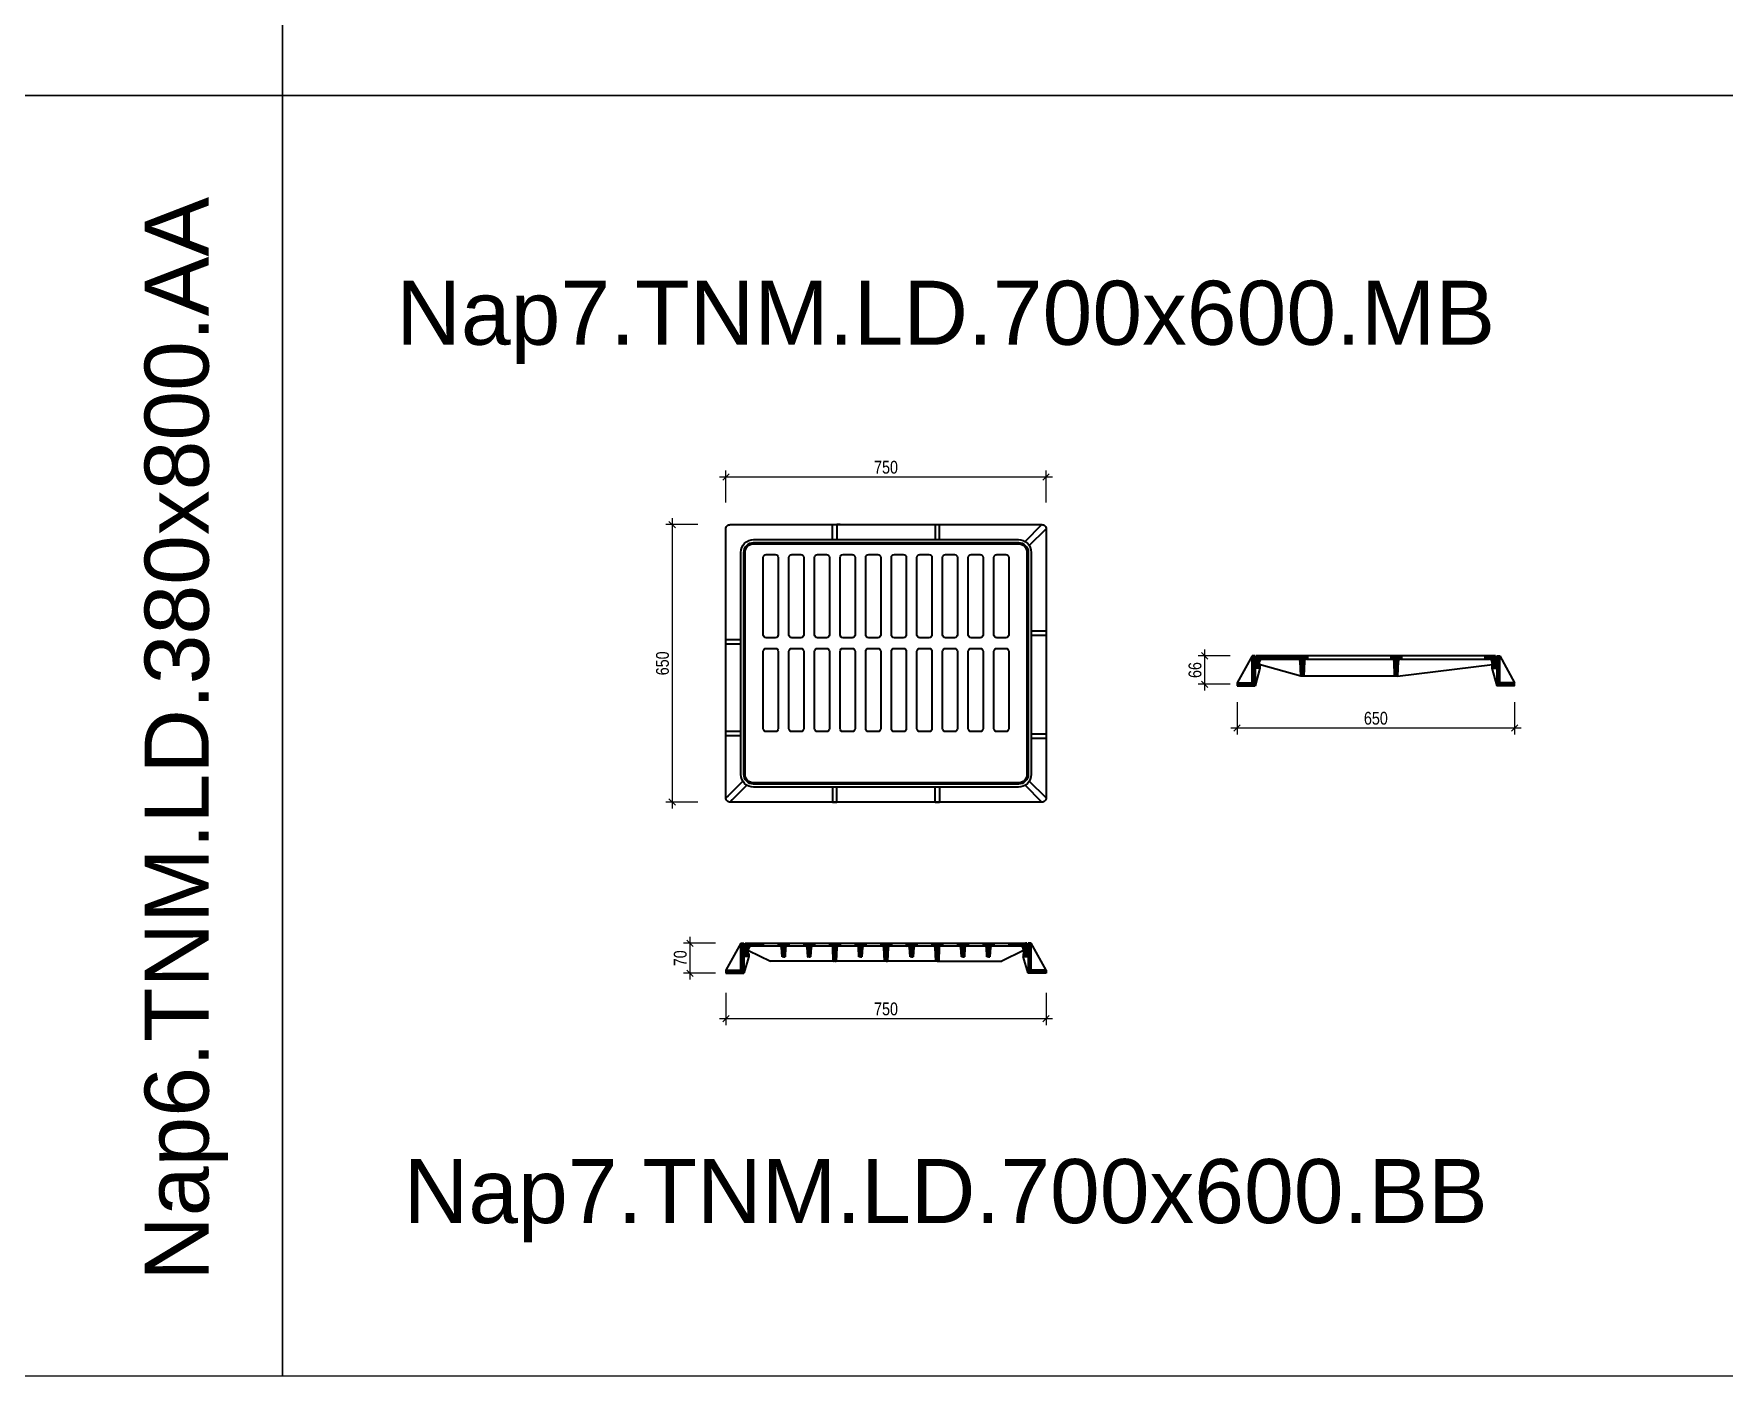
# Model space of a CAD drawing. Header units: feet. Extents: x 0 to 46220, y -100 to 29800.
# Drawn here: x 33418 to 37377, y 18293 to 21437 of the extents above; entities that cross this region are included whole.
import ezdxf
from ezdxf.enums import TextEntityAlignment as Align

# ---------------------------------------------------------------- set-up
doc = ezdxf.new("R2010")
doc.units = ezdxf.units.FT
doc.header["$MEASUREMENT"] = 0
doc.layers.get('Defpoints').update_dxf_attribs({"color": 8})
for name, color, linetype in [('VHG-140', 140, 'Continuous'), ('VHG-150', 150, 'Continuous'), ('VHG-Dim', 140, 'Continuous'), ('VHG-Nap2', 125, 'Continuous'), ('VHG-Nap3', 251, 'Continuous'), ('VHG-Text', 7, 'Continuous'), ('VHG-Thep', 1, 'Continuous')]:
    doc.layers.add(name, color=color, linetype=linetype)
doc.styles.add('VHG-Unicode.Bold', font='arial.ttf', dxfattribs={"width": 0.8})
doc.styles.add('VHG-Unicode.Regular', font='arial.ttf', dxfattribs={"width": 0.8})
doc.dimstyles.new('VHG1-15', dxfattribs={"dimscale": 150, "dimtxt": 0.2, "dimasz": 0.1, "dimexe": 0.1, "dimexo": 0.1, "dimgap": 0.05, "dimtad": 1, "dimdec": 0, "dimzin": 0, "dimdsep": 46, "dimtxsty": 'VHG-Unicode.Regular', "dimblk": 'OBLIQUE', "dimcen": 0.1, "dimdle": 0.1, "dimclrd": 140, "dimclre": 140, "dimclrt": 7, "dimaunit": 1, "dimadec": 3, "dimazin": 0, "dimtfac": 1, "dimtdec": 0, "dimtix": 1, "dimtofl": 0, "dimtmove": 0, "dimatfit": 3, "dimldrblk": 'DOTSMALL', "dimfxl": 0.4, "dimfxlon": 1, "dimtolj": 1, "dimtzin": 0, "dimarcsym": 0})
pattern_1 = [(225, (-27159.2616, 37267.806), (-2.24506403, 2.24506403), [])]

# ---------------------------------------------------------------- blocks, each defined once
blk = doc.blocks.new('_Oblique')
at = {"layer": 'VHG-Dim', "linetype": 'ByBlock', "lineweight": -2}
blk.add_line((-0.5, -0.5), (0.5, 0.5), dxfattribs=at)
blk = doc.blocks.new('*D283')
at = {"layer": 'Defpoints', "color": 0, "transparency": 16777216}
for p in [(35048.8, 20287.2), (34912.9, 19637.2), (35048.8, 19637.2)]:
    blk.add_point(p, dxfattribs=at)
at = {"layer": 'VHG-Dim', "color": 140, "lineweight": -2, "transparency": 16777216}
for p, q in [((34972.9, 20287.2), (34897.9, 20287.2)), ((34912.9, 20302.2), (34912.9, 19622.2)), ((34972.9, 19637.2), (34897.9, 19637.2))]:
    blk.add_line(p, q, dxfattribs=at)
at = {"layer": 'VHG-Dim', "color": 140, "lineweight": -2, "transparency": 16777216, "xscale": 15, "yscale": 15, "zscale": 15}
for p, rotation in [((34912.9, 20287.2), 90), ((34912.9, 19637.2), 270)]:
    blk.add_blockref('_Oblique', p, dxfattribs=dict(at, rotation=rotation))
at = {"layer": 'VHG-Dim', "color": 7, "transparency": 16777216, "insert": (34890.4, 19962.2), "char_height": 30, "attachment_point": 5, "rotation": 90, "style": 'VHG-Unicode.Regular'}
blk.add_mtext('\\A1;650', dxfattribs=at)
blk = doc.blocks.new('_DotSmall')
at = {"layer": 'VHG-Thep', "linetype": 'ByBlock', "const_width": 0.5}
blk.add_lwpolyline([(-0.0625, 0, 1), (0.0625, 0, 1)], format="xyb", close=True, dxfattribs=at)
blk = doc.blocks.new('*D284')
at = {"layer": 'Defpoints', "color": 0, "transparency": 16777216}
for p in [(35788.8, 20398.9), (35038.8, 20277.2), (35788.8, 20277.3)]:
    blk.add_point(p, dxfattribs=at)
at = {"layer": 'VHG-Dim', "color": 140, "lineweight": -2, "transparency": 16777216}
for p, q in [((35023.8, 20398.9), (35803.8, 20398.9)), ((35038.8, 20338.9), (35038.8, 20413.9)), ((35788.8, 20338.9), (35788.8, 20413.9))]:
    blk.add_line(p, q, dxfattribs=at)
at = {"layer": 'VHG-Dim', "color": 140, "lineweight": -2, "transparency": 16777216, "xscale": 15, "yscale": 15, "zscale": 15, "rotation": 180}
blk.add_blockref('_Oblique', (35038.8, 20398.9), dxfattribs=at)
at = {"layer": 'VHG-Dim', "color": 140, "lineweight": -2, "transparency": 16777216, "xscale": 15, "yscale": 15, "zscale": 15}
blk.add_blockref('_Oblique', (35788.8, 20398.9), dxfattribs=at)
at = {"layer": 'VHG-Dim', "color": 7, "transparency": 16777216, "insert": (35413.8, 20421.4), "char_height": 30, "attachment_point": 5, "style": 'VHG-Unicode.Regular'}
blk.add_mtext('\\A1;750', dxfattribs=at)
blk = doc.blocks.new('Nap7.TNM.LD.700x600.MB')
at = {"layer": 'VHG-Nap2', "lineweight": 40}
for p, q in [((-132.5, 325), (-107.5, 325)), ((-125, 290), (-125, 325)), ((-107.5, 325), (-115, 325)), ((-115, 325), (-115, 290)), ((115, 325), (115, 290)), ((125, 290), (125, 325)), ((325.7, 285.6), (365, 325)), ((335.6, 275.7), (375, 315.1)), ((-375, 55.5), (-340, 55.5)), ((-375, 45.5), (-340, 45.5)), ((375, 75), (340, 75)), ((375, 65), (340, 65)), ((340, 60), (340, 35)), ((340, 55.5), (340, 45.5)), ((-340, -160), (-375, -160)), ((-340, -170), (-375, -170)), ((340, -165), (375, -165)), ((340, -175), (375, -175)), ((-335.6, -275.7), (-369.9, -310.1)), ((375, -315), (335.6, -275.6)), ((-369.9, -310.1), (-375, -315)), ((-325.7, -285.6), (-360.1, -319.9)), ((-125, -290), (-125, -325)), ((-115, -325), (-115, -290)), ((115, -325), (115, -290)), ((125, -290), (125, -325)), ((365, -325), (325.6, -285.6)), ((-360.1, -319.9), (-365.1, -325)), ((-125, -325), (-115, -325)), ((115, -325), (125, -325))]:
    blk.add_line(p, q, dxfattribs=at)
for points in [[(-365, 325), (365, 325, -0.414214), (375, 315), (375, -315, -0.414214), (365, -325), (-365, -325, -0.414214), (-375, -315), (-375, 315, -0.414214)], [(-310, 290), (310, 290, -0.414214), (340, 260), (340, -260, -0.414214), (310, -290), (-310, -290, -0.414214), (-340, -260), (-340, 260, -0.414214)], [(-310, 283), (310, 283, -0.414214), (333, 260), (333, -260, -0.414214), (310, -283), (-310, -283, -0.414214), (-333, -260), (-333, 260, -0.414214)], [(-310, 280), (310, 280, -0.414214), (330, 260), (330, -260, -0.414214), (310, -280), (-310, -280, -0.414214), (-330, -260), (-330, 260, -0.414214)], [(-280.5, 255), (-259.5, 255, -0.414214), (-252.5, 248), (-252.5, 67, -0.414214), (-259.5, 60), (-280.5, 60, -0.414214), (-287.5, 67), (-287.5, 248, -0.414214)], [(-220.5, 255), (-199.5, 255, -0.414214), (-192.5, 248), (-192.5, 67, -0.414214), (-199.5, 60), (-220.5, 60, -0.414214), (-227.5, 67), (-227.5, 248, -0.414214)], [(-160.5, 255), (-139.5, 255, -0.414214), (-132.5, 248), (-132.5, 67, -0.414214), (-139.5, 60), (-160.5, 60, -0.414214), (-167.5, 67), (-167.5, 248, -0.414214)], [(-100.5, 255), (-79.5, 255, -0.414214), (-72.5, 248), (-72.5, 67, -0.414214), (-79.5, 60), (-100.5, 60, -0.414214), (-107.5, 67), (-107.5, 248, -0.414214)], [(-40.5, 255), (-19.5, 255, -0.414214), (-12.5, 248), (-12.5, 67, -0.414214), (-19.5, 60), (-40.5, 60, -0.414214), (-47.5, 67), (-47.5, 248, -0.414214)], [(19.5, 255), (40.5, 255, -0.414214), (47.5, 248), (47.5, 67, -0.414214), (40.5, 60), (19.5, 60, -0.414214), (12.5, 67), (12.5, 248, -0.414214)], [(79.5, 255), (100.5, 255, -0.414214), (107.5, 248), (107.5, 67, -0.414214), (100.5, 60), (79.5, 60, -0.414214), (72.5, 67), (72.5, 248, -0.414214)], [(139.5, 255), (160.5, 255, -0.414214), (167.5, 248), (167.5, 67, -0.414214), (160.5, 60), (139.5, 60, -0.414214), (132.5, 67), (132.5, 248, -0.414214)], [(199.5, 255), (220.5, 255, -0.414214), (227.5, 248), (227.5, 67, -0.414214), (220.5, 60), (199.5, 60, -0.414214), (192.5, 67), (192.5, 248, -0.414214)], [(259.5, 255), (280.5, 255, -0.414214), (287.5, 248), (287.5, 67, -0.414214), (280.5, 60), (259.5, 60, -0.414214), (252.5, 67), (252.5, 248, -0.414214)], [(-280.5, 35), (-259.5, 35, -0.414214), (-252.5, 28), (-252.5, -153, -0.414214), (-259.5, -160), (-280.5, -160, -0.414214), (-287.5, -153), (-287.5, 28, -0.414214)], [(-220.5, 35), (-199.5, 35, -0.414214), (-192.5, 28), (-192.5, -153, -0.414214), (-199.5, -160), (-220.5, -160, -0.414214), (-227.5, -153), (-227.5, 28, -0.414214)], [(-160.5, 35), (-139.5, 35, -0.414214), (-132.5, 28), (-132.5, -153, -0.414214), (-139.5, -160), (-160.5, -160, -0.414214), (-167.5, -153), (-167.5, 28, -0.414214)], [(-100.5, 35), (-79.5, 35, -0.414214), (-72.5, 28), (-72.5, -153, -0.414214), (-79.5, -160), (-100.5, -160, -0.414214), (-107.5, -153), (-107.5, 28, -0.414214)], [(-40.5, 35), (-19.5, 35, -0.414214), (-12.5, 28), (-12.5, -153, -0.414214), (-19.5, -160), (-40.5, -160, -0.414214), (-47.5, -153), (-47.5, 28, -0.414214)], [(19.5, 35), (40.5, 35, -0.414214), (47.5, 28), (47.5, -153, -0.414214), (40.5, -160), (19.5, -160, -0.414214), (12.5, -153), (12.5, 28, -0.414214)], [(79.5, 35), (100.5, 35, -0.414214), (107.5, 28), (107.5, -153, -0.414214), (100.5, -160), (79.5, -160, -0.414214), (72.5, -153), (72.5, 28, -0.414214)], [(139.5, 35), (160.5, 35, -0.414214), (167.5, 28), (167.5, -153, -0.414214), (160.5, -160), (139.5, -160, -0.414214), (132.5, -153), (132.5, 28, -0.414214)], [(199.5, 35), (220.5, 35, -0.414214), (227.5, 28), (227.5, -153, -0.414214), (220.5, -160), (199.5, -160, -0.414214), (192.5, -153), (192.5, 28, -0.414214)], [(259.5, 35), (280.5, 35, -0.414214), (287.5, 28), (287.5, -153, -0.414214), (280.5, -160), (259.5, -160, -0.414214), (252.5, -153), (252.5, 28, -0.414214)]]:
    blk.add_lwpolyline(points, format="xyb", close=True, dxfattribs=at)
blk = doc.blocks.new('Nap7.TNM.LD.700x600.BB')
at = {"layer": 'VHG-Nap3', "lineweight": 40}
h = blk.add_hatch(dxfattribs=at)
h.set_pattern_fill('ANSI31', color=256, angle=-90)
h.set_pattern_definition([(315, (-8625.6626, 216796.9765), (2.24506403, 2.24506403), [])])
h.paths.add_polyline_path([(334, -24), (334, 0), (341, 0), (341, -63), (376, -63), (376, -70), (334, -70), (334, -31), (322.4, -31), (322.4, -24)])
h.paths.add_polyline_path([(329, 0), (331, 0), (331, -22), (324, -22), (322.5, -11.5, 0.387719), (317.5, -7), (288.5, -7), (288.5, 0)])
h.paths.add_polyline_path([(233.2, -7), (228.5, -7), (228.5, 0), (253.5, 0), (253.5, -7), (248.8, -7, 0.396768), (245.8, -9.8), (244.5, -32), (241, -32), (237.5, -32), (236.2, -9.8, 0.396768)])
h.paths.add_polyline_path([(173.2, -7), (168.5, -7), (168.5, 0), (193.5, 0), (193.5, -7), (188.8, -7, 0.396768), (185.8, -9.8), (184.5, -32), (181, -32), (177.5, -32), (176.2, -9.8, 0.396768)])
h.paths.add_polyline_path([(133.5, 0), (133.5, -7), (128.8, -7, 0.396768), (125.8, -9.8), (124.5, -42), (121, -42), (117.5, -42), (116.2, -9.9, 0.40757), (113.2, -7), (108.5, -7), (108.5, 0)])
h.paths.add_polyline_path([(73.5, 0), (73.5, -7), (68.8, -7, 0.396768), (65.8, -9.8), (64.5, -32), (61, -32), (57.5, -32), (56.2, -9.8, 0.396768), (53.2, -7), (48.5, -7), (48.5, 0)])
h.paths.add_polyline_path([(13.5, 0), (13.5, -7), (8.8, -7, 0.396768), (5.8, -9.8), (4.5, -42), (1, -42), (-2.5, -42), (-3.8, -9.9, 0.40757), (-6.8, -7), (-11.5, -7), (-11.5, 0)])
h.paths.add_polyline_path([(-54.2, -9.8), (-55.5, -32), (-59, -32), (-62.5, -32), (-63.8, -9.8, 0.396768), (-66.8, -7), (-71.5, -7), (-71.5, 0), (-46.5, 0), (-46.5, -7), (-51.2, -7, 0.396768)])
h.paths.add_polyline_path([(-106.5, 0), (-106.5, -7), (-111.2, -7, 0.396768), (-114.2, -9.8), (-115.5, -42), (-119, -42), (-122.5, -42), (-123.8, -9.9, 0.40757), (-126.8, -7), (-131.5, -7), (-131.5, 0)])
h.paths.add_polyline_path([(-174.2, -9.8), (-175.5, -32), (-179, -32), (-182.5, -32), (-183.8, -9.8, 0.396768), (-186.8, -7), (-191.5, -7), (-191.5, 0), (-166.5, 0), (-166.5, -7), (-171.2, -7, 0.396768)])
h.paths.add_polyline_path([(-246.8, -7), (-251.5, -7), (-251.5, 0), (-226.5, 0), (-226.5, -7), (-231.2, -7, 0.396768), (-234.2, -9.8), (-235.5, -32), (-239, -32), (-242.5, -32), (-243.8, -9.8, 0.396768)])
h.paths.add_polyline_path([(-286.5, 0), (-286.5, -7), (-315.5, -7, 0.357511), (-320.4, -11), (-322, -22), (-329, -22), (-329, 0)])
h.paths.add_polyline_path([(-332, -31), (-332, -70), (-374, -70), (-374, -63), (-339, -63), (-339, 0), (-332, 0), (-332, -24), (-320.4, -24), (-320.4, -31)])
at = {"layer": 'VHG-Nap2', "lineweight": 40}
for p, q in [((-339, 0), (-374, -63)), ((-339, -63), (-339, 0)), ((-339, 0), (-332, 0)), ((-332, 0), (-332, -24)), ((-329, 0), (329, 0)), ((-329, 0), (-329, -22)), ((-286.5, 0), (-286.5, -7)), ((-251.5, 0), (-251.5, -7)), ((-226.5, 0), (-226.5, -7)), ((-191.5, 0), (-191.5, -7)), ((-166.5, 0), (-166.5, -7)), ((-131.5, 0), (-131.5, -7)), ((-106.5, 0), (-106.5, -7)), ((-71.5, 0), (-71.5, -7)), ((-46.5, 0), (-46.5, -7)), ((-11.5, 0), (-11.5, -7)), ((13.5, 0), (13.5, -7)), ((48.5, 0), (48.5, -7)), ((73.5, 0), (73.5, -7)), ((108.5, 0), (108.5, -7)), ((133.5, 0), (133.5, -7)), ((168.5, 0), (168.5, -7)), ((193.5, 0), (193.5, -7)), ((228.5, 0), (228.5, -7)), ((253.5, 0), (253.5, -7)), ((288.5, 0), (288.5, -7)), ((331, 0), (328, 0)), ((331, 0), (331, -7)), ((331, 0), (331, -22)), ((331, 0), (331, -22)), ((341, 0), (334, 0)), ((334, 0), (334, -24)), ((341, -63), (341, 0)), ((376, -63), (341, 0)), ((-332, -24), (-320.4, -24)), ((-320.4, -31), (-332, -31)), ((-332, -31), (-332, -70)), ((-320.4, -31), (-332, -70)), ((-329, -22), (-322, -22)), ((-322, -22), (-320.4, -11)), ((-321.2, -16.5), (-269.6, -42)), ((-320.4, -24), (-320.4, -31)), ((-251.5, -7), (-315.5, -7)), ((-246.8, -7), (-251.5, -7)), ((-242.5, -32), (-243.8, -9.8)), ((-239, -32), (-242.5, -32)), ((-239, -32), (-235.5, -32)), ((-234.2, -9.8), (-235.5, -32)), ((-226.5, -7), (-231.2, -7)), ((-191.5, -7), (-226.5, -7)), ((-186.8, -7), (-191.5, -7)), ((-182.5, -32), (-183.8, -9.8)), ((-179, -32), (-182.5, -32)), ((-179, -32), (-175.5, -32)), ((-174.2, -9.8), (-175.5, -32)), ((-166.5, -7), (-171.2, -7)), ((-131.5, -7), (-166.5, -7)), ((-126.8, -7), (-131.5, -7)), ((-122.5, -42), (-123.8, -9.8)), ((-114.2, -9.8), (-115.5, -42)), ((-106.5, -7), (-111.2, -7)), ((-71.5, -7), (-106.5, -7)), ((-66.8, -7), (-71.5, -7)), ((-62.5, -32), (-63.8, -9.8)), ((-59, -32), (-62.5, -32)), ((-59, -32), (-55.5, -32)), ((-54.2, -9.8), (-55.5, -32)), ((-46.5, -7), (-51.2, -7)), ((-11.5, -7), (-46.5, -7)), ((-6.8, -7), (-11.5, -7)), ((-2.5, -42), (-3.8, -9.8)), ((5.8, -9.8), (4.5, -42)), ((13.5, -7), (8.8, -7)), ((48.5, -7), (13.5, -7)), ((53.2, -7), (48.5, -7)), ((57.5, -32), (56.2, -9.8)), ((61, -32), (57.5, -32)), ((61, -32), (64.5, -32)), ((65.8, -9.8), (64.5, -32)), ((73.5, -7), (68.8, -7)), ((108.5, -7), (73.5, -7)), ((113.2, -7), (108.5, -7)), ((117.5, -42), (116.2, -9.8)), ((125.8, -9.8), (124.5, -42)), ((133.5, -7), (128.8, -7)), ((168.5, -7), (133.5, -7)), ((173.2, -7), (168.5, -7)), ((177.5, -32), (176.2, -9.8)), ((181, -32), (177.5, -32)), ((181, -32), (184.5, -32)), ((185.8, -9.8), (184.5, -32)), ((193.5, -7), (188.8, -7)), ((228.5, -7), (193.5, -7)), ((233.2, -7), (228.5, -7)), ((237.5, -32), (236.2, -9.8)), ((241, -32), (237.5, -32)), ((241, -32), (244.5, -32)), ((245.8, -9.8), (244.5, -32)), ((253.5, -7), (248.8, -7)), ((288.5, -7), (253.5, -7)), ((323.2, -16.5), (272.3, -42)), ((317.5, -7), (288.5, -7)), ((324, -22), (322.4, -11)), ((334, -24), (322.4, -24)), ((322.4, -24), (322.4, -31)), ((322.4, -31), (334, -31)), ((334, -70), (322.4, -31)), ((331, -22), (324, -22)), ((334, -31), (334, -70)), ((-374, -63), (-339, -63)), ((-374, -63), (-374, -70)), ((-374, -70), (-332, -70)), ((-121.7, -42), (-269.6, -42)), ((-119, -42), (-122.5, -42)), ((-119, -42), (-115.5, -42)), ((117.5, -42), (-115.5, -42)), ((1, -42), (-2.5, -42)), ((1, -42), (4.5, -42)), ((121, -42), (117.5, -42)), ((121, -42), (124.5, -42)), ((124.5, -42), (272.3, -42)), ((334, -62), (334, -70)), ((376, -70), (334, -70)), ((376, -63), (341, -63)), ((376, -63), (376, -70))]:
    blk.add_line(p, q, dxfattribs=at)
for centre, radius, start, end in [((-315.5, -12), 5, 90, 168.6901), ((-246.8, -10), 3, 3.4336, 90), ((-231.2, -10), 3, 90, 176.5664), ((-186.8, -10), 3, 3.4336, 90), ((-171.2, -10), 3, 90, 176.5664), ((-126.8, -10), 3, 3.4336, 90), ((-111.2, -10), 3, 90, 176.5664), ((-66.8, -10), 3, 3.4336, 90), ((-51.2, -10), 3, 90, 176.5664), ((-6.8, -10), 3, 3.4336, 90), ((8.8, -10), 3, 90, 176.5664), ((53.2, -10), 3, 3.4336, 90), ((68.8, -10), 3, 90, 176.5664), ((113.2, -10), 3, 3.4336, 90), ((128.8, -10), 3, 90, 176.5664), ((173.2, -10), 3, 3.4336, 90), ((188.8, -10), 3, 90, 176.5664), ((233.2, -10), 3, 3.4336, 90), ((248.8, -10), 3, 90, 176.5664), ((317.5, -12), 5, 11.3099, 90)]:
    blk.add_arc(centre, radius, start, end, dxfattribs=at)
blk = doc.blocks.new('Nap7.TNM.LD.700x600.AA')
at = {"layer": 'VHG-Nap3', "lineweight": 40}
h = blk.add_hatch(dxfattribs=at)
h.set_pattern_fill('ANSI31', color=256, angle=-90)
h.set_pattern_definition([(225, (38526.8184, 27156.07), (-2.24506403, 2.24506403), [])])
h.paths.add_polyline_path([(-283, -70), (-325, -70), (-325, -62.9), (-290, -62.9), (-290, 0), (-283, 0), (-283, -22), (-271.4, -22), (-271.4, -29), (-283, -29)])
h = blk.add_hatch(dxfattribs=at)
h.set_pattern_fill('ANSI31', color=256, angle=-90)
h.set_pattern_definition(pattern_1)
edge = h.paths.add_edge_path()
edge.add_line((-169, -48), (-167.5, -13))
edge.add_arc((-162.5, -13), 5, 90, 180, ccw=False)
edge.add_line((-162.5, -8), (-160, -8))
edge.add_line((-160, -8), (-160, 0))
edge.add_line((-160, 0), (-185, 0))
edge.add_line((-185, 0), (-185, -8))
edge.add_line((-185, -8), (-182.5, -8))
edge.add_arc((-182.5, -13), 5, 0, 90, ccw=False)
edge.add_line((-177.5, -13), (-176, -48))
edge.add_line((-176, -48), (-169, -48))
edge = h.paths.add_edge_path()
edge.add_line((-185, -8), (-185, 0))
edge.add_line((-185, 0), (-280, 0))
edge.add_line((-280, 0), (-280, -20))
edge.add_line((-280, -20), (-273, -20))
edge.add_line((-273, -20), (-271.4, -12))
edge.add_arc((-266.5, -13), 5, 90, 168.6901, ccw=False)
edge.add_line((-266.5, -8), (-185, -8))
h = blk.add_hatch(dxfattribs=at)
h.set_pattern_fill('ANSI31', color=256, angle=-90)
h.set_pattern_definition(pattern_1)
h.paths.add_polyline_path([(60, 0), (60, -8), (57.5, -8, 0.389341), (52.5, -12.6), (51, -48), (44, -48), (42.5, -13, 0.414214), (37.5, -8), (35, -8), (35, 0)])
h = blk.add_hatch(dxfattribs=at)
h.set_pattern_fill('ANSI31', color=256, angle=-90)
h.set_pattern_definition(pattern_1)
h.paths.add_polyline_path([(283, -70), (283, -29), (271.4, -29), (271.4, -22), (283, -22), (283, 0), (290, 0), (290, -62.9), (325, -62.9), (325, -70)])
h.paths.add_polyline_path([(280, -20), (273, -20), (271.4, -12, 0.357511), (266.5, -8), (255, -8), (255, 0), (280, 0)])
at = {"layer": 'VHG-Nap2', "lineweight": 40}
for p, q in [((-290, 0), (-325, -62.9)), ((-290, -62.9), (-290, 0)), ((-283, 0), (-290, 0)), ((-283, 0), (-283, -22)), ((280, 0), (-280, 0)), ((-280, 0), (-280, -20)), ((-185, 0), (-185, -8)), ((-160, 0), (-160, -8)), ((-283, -22), (-271.4, -22)), ((-271.4, -29), (-283, -29)), ((-283, -29), (-283, -70)), ((-271.4, -29), (-283, -70)), ((-280, -20), (-273, -20)), ((-273, -20), (-271.4, -12)), ((-176, -48), (-273, -20)), ((-271.4, -22), (-271.4, -29)), ((-266.5, -8), (-182.5, -8)), ((-176, -48), (-177.5, -13)), ((-167.5, -13), (-169, -48)), ((-162.5, -8), (37.5, -8)), ((35, 0), (35, -8)), ((44, -48), (42.5, -13)), ((52.5, -13), (51, -48)), ((51, -48), (273, -20)), ((57.5, -8), (266.5, -8)), ((60, 0), (60, -8)), ((255, 0), (255, -8)), ((273, -20), (271.4, -12)), ((283, -22), (271.4, -22)), ((271.4, -22), (271.4, -29)), ((271.4, -29), (283, -29)), ((271.4, -29), (283, -70)), ((280, -20), (273, -20)), ((280, 0), (280, -20)), ((283, 0), (283, -22)), ((283, 0), (290, 0)), ((283, -29), (283, -70)), ((290, -62.9), (290, 0)), ((290, 0), (325, -62.9)), ((-325, -62.9), (-290, -62.9)), ((-325, -62.9), (-325, -70)), ((-325, -70), (-283, -70)), ((-283, -62), (-283, -70)), ((-169, -48), (-176, -48)), ((44, -48), (-169, -48)), ((51, -48), (44, -48)), ((325, -70), (283, -70)), ((325, -62.9), (290, -62.9)), ((325, -70), (325, -62.9))]:
    blk.add_line(p, q, dxfattribs=at)
for centre, start, end in [((-266.5, -13), 90, 168.6901), ((-182.5, -13), 0, 90), ((-162.5, -13), 90, 180), ((37.5, -13), 0, 90), ((57.5, -13), 90, 180), ((266.5, -13), 11.3099, 90)]:
    blk.add_arc(centre, 5, start, end, dxfattribs=at)
blk = doc.blocks.new('*D273')
at = {"layer": 'Defpoints', "color": 0, "transparency": 16777216}
for p in [(35038.8, 19236.4), (35788.8, 19236.4), (35788.8, 19130.1)]:
    blk.add_point(p, dxfattribs=at)
at = {"layer": 'VHG-Dim', "color": 140, "lineweight": -2, "transparency": 16777216}
for p, q in [((35038.8, 19190.1), (35038.8, 19115.1)), ((35788.8, 19190.1), (35788.8, 19115.1)), ((35023.8, 19130.1), (35803.8, 19130.1))]:
    blk.add_line(p, q, dxfattribs=at)
at = {"layer": 'VHG-Dim', "color": 140, "lineweight": -2, "transparency": 16777216, "xscale": 15, "yscale": 15, "zscale": 15, "rotation": 180}
blk.add_blockref('_Oblique', (35038.8, 19130.1), dxfattribs=at)
at = {"layer": 'VHG-Dim', "color": 140, "lineweight": -2, "transparency": 16777216, "xscale": 15, "yscale": 15, "zscale": 15}
blk.add_blockref('_Oblique', (35788.8, 19130.1), dxfattribs=at)
at = {"layer": 'VHG-Dim', "color": 7, "transparency": 16777216, "insert": (35413.8, 19152.6), "char_height": 30, "attachment_point": 5, "style": 'VHG-Unicode.Regular'}
blk.add_mtext('\\A1;750', dxfattribs=at)
blk = doc.blocks.new('*D274')
at = {"layer": 'Defpoints', "color": 0, "transparency": 16777216}
for p in [(35073.8, 19306.4), (34954.5, 19236.4), (35038.8, 19236.4)]:
    blk.add_point(p, dxfattribs=at)
at = {"layer": 'VHG-Dim', "color": 140, "lineweight": -2, "transparency": 16777216}
for p, q in [((34954.5, 19321.4), (34954.5, 19221.4)), ((35014.5, 19306.4), (34939.5, 19306.4)), ((35014.5, 19236.4), (34939.5, 19236.4))]:
    blk.add_line(p, q, dxfattribs=at)
at = {"layer": 'VHG-Dim', "color": 140, "lineweight": -2, "transparency": 16777216, "xscale": 15, "yscale": 15, "zscale": 15}
for p, rotation in [((34954.5, 19306.4), 90), ((34954.5, 19236.4), 270)]:
    blk.add_blockref('_Oblique', p, dxfattribs=dict(at, rotation=rotation))
at = {"layer": 'VHG-Dim', "color": 7, "transparency": 16777216, "insert": (34932, 19271.4), "char_height": 30, "attachment_point": 5, "rotation": 90, "style": 'VHG-Unicode.Regular'}
blk.add_mtext('\\A1;70', dxfattribs=at)
blk = doc.blocks.new('*D275')
at = {"layer": 'Defpoints', "color": 0, "transparency": 16777216}
for p in [(36236.1, 19909.8), (36886.1, 19909.8), (36886.1, 19810.9)]:
    blk.add_point(p, dxfattribs=at)
at = {"layer": 'VHG-Dim', "color": 140, "lineweight": -2, "transparency": 16777216}
for p, q in [((36236.1, 19870.9), (36236.1, 19795.9)), ((36886.1, 19870.9), (36886.1, 19795.9)), ((36221.1, 19810.9), (36901.1, 19810.9))]:
    blk.add_line(p, q, dxfattribs=at)
at = {"layer": 'VHG-Dim', "color": 140, "lineweight": -2, "transparency": 16777216, "xscale": 15, "yscale": 15, "zscale": 15, "rotation": 180}
blk.add_blockref('_Oblique', (36236.1, 19810.9), dxfattribs=at)
at = {"layer": 'VHG-Dim', "color": 140, "lineweight": -2, "transparency": 16777216, "xscale": 15, "yscale": 15, "zscale": 15}
blk.add_blockref('_Oblique', (36886.1, 19810.9), dxfattribs=at)
at = {"layer": 'VHG-Dim', "color": 7, "transparency": 16777216, "insert": (36561.1, 19833.4), "char_height": 30, "attachment_point": 5, "style": 'VHG-Unicode.Regular'}
blk.add_mtext('\\A1;650', dxfattribs=at)
blk = doc.blocks.new('*D276')
at = {"layer": 'Defpoints', "color": 0, "transparency": 16777216}
for p in [(36271.1, 19979.8), (36160.1, 19913.3), (36236.1, 19913.3)]:
    blk.add_point(p, dxfattribs=at)
at = {"layer": 'VHG-Dim', "color": 140, "lineweight": -2, "transparency": 16777216}
for p, q in [((36160.1, 19994.8), (36160.1, 19898.3)), ((36220.1, 19979.8), (36145.1, 19979.8)), ((36220.1, 19913.3), (36145.1, 19913.3))]:
    blk.add_line(p, q, dxfattribs=at)
at = {"layer": 'VHG-Dim', "color": 140, "lineweight": -2, "transparency": 16777216, "xscale": 15, "yscale": 15, "zscale": 15}
for p, rotation in [((36160.1, 19979.8), 90), ((36160.1, 19913.3), 270)]:
    blk.add_blockref('_Oblique', p, dxfattribs=dict(at, rotation=rotation))
at = {"layer": 'VHG-Dim', "color": 7, "transparency": 16777216, "insert": (36137.6, 19946.5), "char_height": 30, "attachment_point": 5, "rotation": 90, "style": 'VHG-Unicode.Regular'}
blk.add_mtext('\\A1;66', dxfattribs=at)

msp = doc.modelspace()

# ---------------------------------------------------------------- linework, layer by layer
at = {"layer": 'VHG-140'}
for points in [[(30000, 24292.5), (34000, 24292.5), (34000, 21292.5), (30000, 21292.5)], [(34000, 24292.5), (38000, 24292.5), (38000, 21292.5), (34000, 21292.5)]]:
    msp.add_lwpolyline(points, close=True, dxfattribs=at)
at = {"layer": 'VHG-150'}
for points in [[(30000, 21292.5), (34000, 21292.5), (34000, 18292.5), (30000, 18292.5)], [(34000, 21292.5), (38000, 21292.5), (38000, 18292.5), (34000, 18292.5)]]:
    msp.add_lwpolyline(points, close=True, dxfattribs=at)

# ---------------------------------------------------------------- block references
at = {"layer": 'VHG-Dim'}
for name, p in [('Nap7.TNM.LD.700x600.MB', (35413.8, 19962.2)), ('Nap7.TNM.LD.700x600.AA', (36561.1, 19979.8)), ('Nap7.TNM.LD.700x600.BB', (35412.8, 19306.4))]:
    msp.add_blockref(name, p, dxfattribs=at)

# ---------------------------------------------------------------- texts
at = {"layer": 'VHG-Text', "style": 'VHG-Unicode.Bold'}
msp.add_text('Nap6.TNM.LD.380x800.AA', height=150, rotation=90, dxfattribs=at).set_placement((33827.3, 19785.3), align=Align.CENTER)
for s, p in [('Nap7.TNM.LD.700x600.MB', (35553.6, 20708.4)), ('Nap7.TNM.LD.700x600.BB', (35553.6, 18651.1))]:
    msp.add_text(s, height=150, dxfattribs=at).set_placement(p, align=Align.CENTER)

# ---------------------------------------------------------------- dimensions: what is measured, and where the dimension line sits
at = {"layer": 'VHG-Dim'}
for base, p1, p2, picture, middle in [((35788.8, 20398.9), (35038.8, 20277.2), (35788.8, 20277.3), '*D284', (35413.8, 20421.4)), ((36886.1, 19810.9), (36236.1, 19909.8), (36886.1, 19909.8), '*D275', (36561.1, 19833.4)), ((35788.8, 19130.1), (35038.8, 19236.4), (35788.8, 19236.4), '*D273', (35413.8, 19152.6))]:
    dim = msp.add_linear_dim(base=base, p1=p1, p2=p2, dimstyle='VHG1-15', dxfattribs=at)
    dim.commit()
    dim.dimension.update_dxf_attribs({"geometry": picture, "text_midpoint": middle})
for base, p1, p2, picture, middle in [((34912.9, 19637.2), (35048.8, 20287.2), (35048.8, 19637.2), '*D283', (34890.4, 19962.2)), ((36160.1286, 19913.323), (36271.1048, 19979.7538), (36236.1048, 19913.323), '*D276', (36137.6286, 19946.5384)), ((34954.5, 19236.4), (35073.8, 19306.4), (35038.8, 19236.4), '*D274', (34932, 19271.4))]:
    dim = msp.add_linear_dim(base=base, p1=p1, p2=p2, angle=90, dimstyle='VHG1-15', dxfattribs=at)
    dim.commit()
    dim.dimension.update_dxf_attribs({"geometry": picture, "text_midpoint": middle})

doc.saveas('drawing.dxf')
